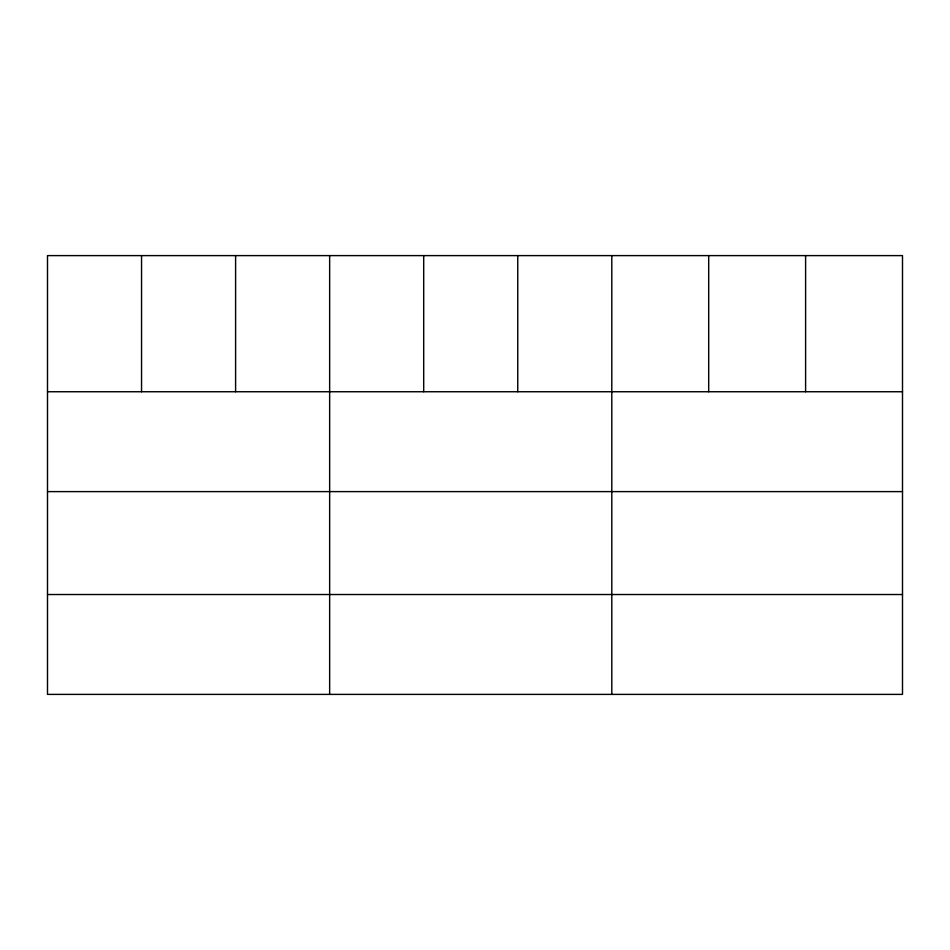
<?xml version="1.0" encoding="UTF-8"?>
<svg xmlns="http://www.w3.org/2000/svg" width="950" height="950" viewBox="0 0 950 950"><rect width="100%" height="100%" fill="white"/><g stroke="black" fill="none" stroke-linecap="round" stroke-linejoin="round"><path stroke-width="1.43" d="M902.5 491.613L902.5 255.609L47.5 255.609L47.5 694.391L902.5 694.391L902.5 491.613L47.5 491.613M47.5 391.744L902.5 391.744M47.5 594.522L902.5 594.522M805.6 255.609L805.6 391.744M708.7 255.609L708.7 391.744M611.8 255.609L611.8 694.391M517.75 255.609L517.75 391.744M423.7 255.609L423.7 391.744M329.65 255.609L329.65 694.391M235.6 255.609L235.6 391.744M141.55 255.609L141.55 391.744"/></g></svg>
